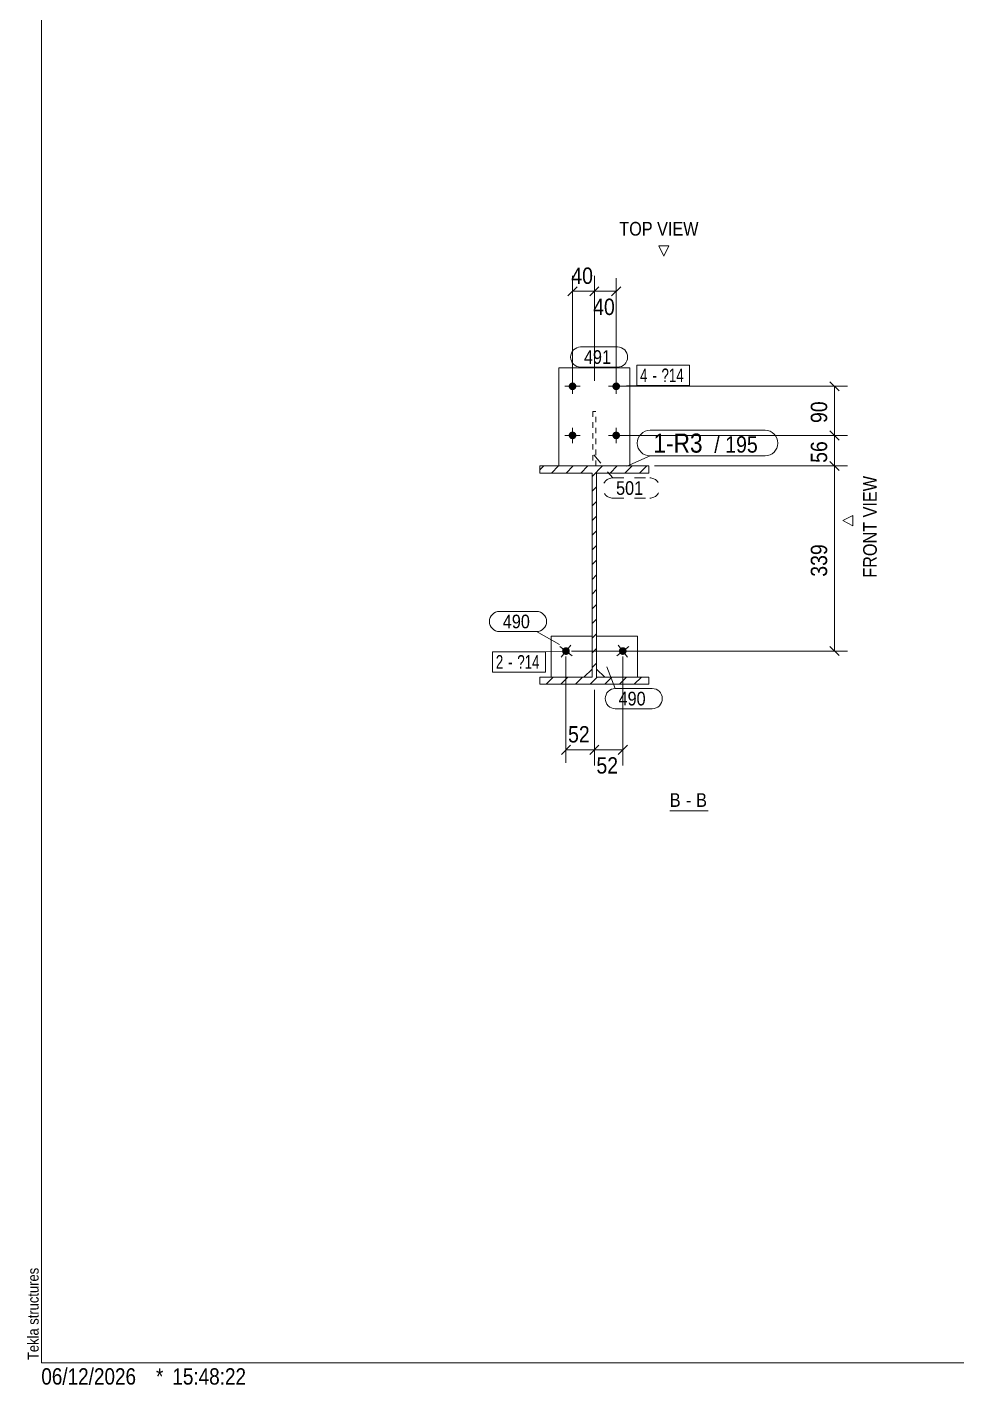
# Model space of a CAD drawing. Header units: millimetres. Extents: x 2 to 1174, y 1 to 825.
# Drawn here: x 2.4 to 172.7, y 1 to 249.7 of the extents above; entities that cross this region are included whole.
import ezdxf

# ---------------------------------------------------------------- set-up
doc = ezdxf.new("R2010")
doc.units = ezdxf.units.MM
for name, pattern in [('XKITLINE00', [0]), ('XKITLINE01', [4, 1, -1, 1, -1]), ('XKITLINE02', [4, 2, -2])]:
    doc.linetypes.add(name, pattern=pattern)
for name, color, linetype, lineweight in [('Bolt', 3, 'Continuous', 0), ('BoltMark', 7, 'Continuous', 0), ('Dimensions', 7, 'Continuous', 0), ('DrawingSheet', 5, 'Continuous', 0), ('OtherObjectType', 7, 'Continuous', 0), ('Part', 2, 'Continuous', 0), ('PartMark', 7, 'Continuous', 0)]:
    doc.layers.add(name, color=color, linetype=linetype, lineweight=lineweight)
doc.styles.add('ARIAL', font='ARIAL.TTF')
doc.styles.add('ARIAL_NARROW', font='ARIALN.TTF')

# ---------------------------------------------------------------- blocks, each defined once
blk = doc.blocks.new('*A2')
at = {"layer": 'Part', "color": 7, "linetype": 'XKITLINE00', "lineweight": 0}
for p, q in [((96.32, 168.54), (97.05, 169.28)), ((98.45, 167.98), (99.75, 169.28)), ((101.14, 167.98), (102.44, 169.28)), ((103.84, 167.98), (105.14, 169.28)), ((105.92, 167.37), (107.83, 169.28)), ((109.22, 167.98), (110.52, 169.28)), ((111.92, 167.98), (113.22, 169.28)), ((114.61, 167.98), (115.91, 169.28)), ((105.92, 164.67), (106.72, 165.47)), ((105.92, 161.98), (106.72, 162.78)), ((105.92, 159.29), (106.72, 160.09)), ((105.92, 156.59), (106.72, 157.39)), ((105.92, 153.9), (106.72, 154.7)), ((105.92, 151.2), (106.72, 152)), ((105.92, 148.51), (106.72, 149.31)), ((105.92, 145.82), (106.72, 146.62)), ((105.92, 143.12), (106.72, 143.92)), ((105.92, 140.43), (106.72, 141.23)), ((105.92, 137.73), (106.72, 138.53)), ((105.92, 135.04), (106.72, 135.84)), ((105.92, 132.35), (106.72, 133.15)), ((97.46, 129.28), (98.76, 130.58)), ((100.16, 129.28), (101.46, 130.58)), ((102.85, 129.28), (104.15, 130.58)), ((105.55, 129.28), (106.85, 130.58)), ((108.24, 129.28), (109.54, 130.58)), ((110.93, 129.28), (112.23, 130.58)), ((113.63, 129.28), (114.93, 130.58))]:
    blk.add_line(p, q, dxfattribs=at)
blk = doc.blocks.new('*A157')
at = {"layer": 'Bolt'}
for points in [[(103.02, 183.84), (103.02, 183.81), (103.02, 183.77), (103.01, 183.74), (103, 183.71), (102.99, 183.67), (102.98, 183.64), (102.97, 183.61), (102.96, 183.58), (102.94, 183.55), (102.92, 183.52), (102.9, 183.49), (102.89, 183.46), (102.86, 183.43), (102.84, 183.41), (102.82, 183.38), (102.79, 183.36), (102.77, 183.33), (102.74, 183.31), (102.71, 183.29), (102.68, 183.27), (102.65, 183.26), (102.62, 183.24), (102.59, 183.23), (102.56, 183.22), (102.53, 183.21), (102.49, 183.2), (102.46, 183.19), (102.43, 183.18), (102.39, 183.18), (102.36, 183.18), (102.32, 183.18), (102.29, 183.18), (102.25, 183.18), (102.22, 183.18), (102.19, 183.19), (102.15, 183.2), (102.12, 183.21), (102.09, 183.22), (102.05, 183.23), (102.02, 183.24), (101.99, 183.26), (101.96, 183.27), (101.93, 183.29), (101.91, 183.31), (101.88, 183.33), (101.85, 183.36), (101.83, 183.38), (101.8, 183.41), (101.78, 183.43), (101.76, 183.46), (101.74, 183.49), (101.72, 183.52), (101.71, 183.55), (101.69, 183.58), (101.68, 183.61), (101.66, 183.64), (101.65, 183.67), (101.64, 183.71), (101.64, 183.74), (101.63, 183.77), (101.63, 183.81), (101.62, 183.84), (101.62, 183.88), (101.62, 183.91), (101.63, 183.94), (101.63, 183.98), (101.64, 184.01), (101.64, 184.05), (101.65, 184.08), (101.66, 184.11), (101.68, 184.14), (101.69, 184.17), (101.71, 184.21), (101.72, 184.24), (101.74, 184.26), (101.76, 184.29), (101.78, 184.32), (101.8, 184.35), (101.83, 184.37), (101.85, 184.39), (101.88, 184.42), (101.91, 184.44), (101.93, 184.46), (101.96, 184.48), (101.99, 184.49), (102.02, 184.51), (102.05, 184.52), (102.09, 184.53), (102.12, 184.55), (102.15, 184.55), (102.19, 184.56), (102.22, 184.57), (102.25, 184.57), (102.29, 184.57), (102.32, 184.58), (102.36, 184.57), (102.39, 184.57), (102.43, 184.57), (102.46, 184.56), (102.49, 184.55), (102.53, 184.55), (102.56, 184.53), (102.59, 184.52), (102.62, 184.51), (102.65, 184.49), (102.68, 184.48), (102.71, 184.46), (102.74, 184.44), (102.77, 184.42), (102.79, 184.39), (102.82, 184.37), (102.84, 184.35), (102.86, 184.32), (102.89, 184.29), (102.9, 184.26), (102.92, 184.24), (102.94, 184.21), (102.96, 184.17), (102.97, 184.14), (102.98, 184.11), (102.99, 184.08), (103, 184.05), (103.01, 184.01), (103.02, 183.98), (103.02, 183.94), (103.02, 183.91), (103.02, 183.88)], [(111.02, 183.84), (111.02, 183.81), (111.02, 183.77), (111.01, 183.74), (111, 183.71), (110.99, 183.67), (110.98, 183.64), (110.97, 183.61), (110.96, 183.58), (110.94, 183.55), (110.92, 183.52), (110.9, 183.49), (110.89, 183.46), (110.86, 183.43), (110.84, 183.41), (110.82, 183.38), (110.79, 183.36), (110.77, 183.33), (110.74, 183.31), (110.71, 183.29), (110.68, 183.27), (110.65, 183.26), (110.62, 183.24), (110.59, 183.23), (110.56, 183.22), (110.53, 183.21), (110.49, 183.2), (110.46, 183.19), (110.43, 183.18), (110.39, 183.18), (110.36, 183.18), (110.32, 183.18), (110.29, 183.18), (110.25, 183.18), (110.22, 183.18), (110.19, 183.19), (110.15, 183.2), (110.12, 183.21), (110.09, 183.22), (110.05, 183.23), (110.02, 183.24), (109.99, 183.26), (109.96, 183.27), (109.93, 183.29), (109.91, 183.31), (109.88, 183.33), (109.85, 183.36), (109.83, 183.38), (109.8, 183.41), (109.78, 183.43), (109.76, 183.46), (109.74, 183.49), (109.72, 183.52), (109.71, 183.55), (109.69, 183.58), (109.68, 183.61), (109.66, 183.64), (109.65, 183.67), (109.64, 183.71), (109.64, 183.74), (109.63, 183.77), (109.63, 183.81), (109.62, 183.84), (109.62, 183.88), (109.62, 183.91), (109.63, 183.94), (109.63, 183.98), (109.64, 184.01), (109.64, 184.05), (109.65, 184.08), (109.66, 184.11), (109.68, 184.14), (109.69, 184.17), (109.71, 184.21), (109.72, 184.24), (109.74, 184.26), (109.76, 184.29), (109.78, 184.32), (109.8, 184.35), (109.83, 184.37), (109.85, 184.39), (109.88, 184.42), (109.91, 184.44), (109.93, 184.46), (109.96, 184.48), (109.99, 184.49), (110.02, 184.51), (110.05, 184.52), (110.09, 184.53), (110.12, 184.55), (110.15, 184.55), (110.19, 184.56), (110.22, 184.57), (110.25, 184.57), (110.29, 184.57), (110.32, 184.58), (110.36, 184.57), (110.39, 184.57), (110.43, 184.57), (110.46, 184.56), (110.49, 184.55), (110.53, 184.55), (110.56, 184.53), (110.59, 184.52), (110.62, 184.51), (110.65, 184.49), (110.68, 184.48), (110.71, 184.46), (110.74, 184.44), (110.77, 184.42), (110.79, 184.39), (110.82, 184.37), (110.84, 184.35), (110.86, 184.32), (110.89, 184.29), (110.9, 184.26), (110.92, 184.24), (110.94, 184.21), (110.96, 184.17), (110.97, 184.14), (110.98, 184.11), (110.99, 184.08), (111, 184.05), (111.01, 184.01), (111.02, 183.98), (111.02, 183.94), (111.02, 183.91), (111.02, 183.88)], [(103.02, 174.84), (103.02, 174.81), (103.02, 174.77), (103.01, 174.74), (103, 174.71), (102.99, 174.67), (102.98, 174.64), (102.97, 174.61), (102.96, 174.58), (102.94, 174.55), (102.92, 174.52), (102.9, 174.49), (102.89, 174.46), (102.86, 174.43), (102.84, 174.41), (102.82, 174.38), (102.79, 174.36), (102.77, 174.33), (102.74, 174.31), (102.71, 174.29), (102.68, 174.27), (102.65, 174.26), (102.62, 174.24), (102.59, 174.23), (102.56, 174.22), (102.53, 174.21), (102.49, 174.2), (102.46, 174.19), (102.43, 174.18), (102.39, 174.18), (102.36, 174.18), (102.32, 174.18), (102.29, 174.18), (102.25, 174.18), (102.22, 174.18), (102.19, 174.19), (102.15, 174.2), (102.12, 174.21), (102.09, 174.22), (102.05, 174.23), (102.02, 174.24), (101.99, 174.26), (101.96, 174.27), (101.93, 174.29), (101.91, 174.31), (101.88, 174.33), (101.85, 174.36), (101.83, 174.38), (101.8, 174.41), (101.78, 174.43), (101.76, 174.46), (101.74, 174.49), (101.72, 174.52), (101.71, 174.55), (101.69, 174.58), (101.68, 174.61), (101.66, 174.64), (101.65, 174.67), (101.64, 174.71), (101.64, 174.74), (101.63, 174.77), (101.63, 174.81), (101.62, 174.84), (101.62, 174.88), (101.62, 174.91), (101.63, 174.94), (101.63, 174.98), (101.64, 175.01), (101.64, 175.05), (101.65, 175.08), (101.66, 175.11), (101.68, 175.14), (101.69, 175.17), (101.71, 175.21), (101.72, 175.24), (101.74, 175.26), (101.76, 175.29), (101.78, 175.32), (101.8, 175.35), (101.83, 175.37), (101.85, 175.39), (101.88, 175.42), (101.91, 175.44), (101.93, 175.46), (101.96, 175.48), (101.99, 175.49), (102.02, 175.51), (102.05, 175.52), (102.09, 175.53), (102.12, 175.55), (102.15, 175.55), (102.19, 175.56), (102.22, 175.57), (102.25, 175.57), (102.29, 175.57), (102.32, 175.58), (102.36, 175.57), (102.39, 175.57), (102.43, 175.57), (102.46, 175.56), (102.49, 175.55), (102.53, 175.55), (102.56, 175.53), (102.59, 175.52), (102.62, 175.51), (102.65, 175.49), (102.68, 175.48), (102.71, 175.46), (102.74, 175.44), (102.77, 175.42), (102.79, 175.39), (102.82, 175.37), (102.84, 175.35), (102.86, 175.32), (102.89, 175.29), (102.9, 175.26), (102.92, 175.24), (102.94, 175.21), (102.96, 175.17), (102.97, 175.14), (102.98, 175.11), (102.99, 175.08), (103, 175.05), (103.01, 175.01), (103.02, 174.98), (103.02, 174.94), (103.02, 174.91), (103.02, 174.88)], [(111.02, 174.84), (111.02, 174.81), (111.02, 174.77), (111.01, 174.74), (111, 174.71), (110.99, 174.67), (110.98, 174.64), (110.97, 174.61), (110.96, 174.58), (110.94, 174.55), (110.92, 174.52), (110.9, 174.49), (110.89, 174.46), (110.86, 174.43), (110.84, 174.41), (110.82, 174.38), (110.79, 174.36), (110.77, 174.33), (110.74, 174.31), (110.71, 174.29), (110.68, 174.27), (110.65, 174.26), (110.62, 174.24), (110.59, 174.23), (110.56, 174.22), (110.53, 174.21), (110.49, 174.2), (110.46, 174.19), (110.43, 174.18), (110.39, 174.18), (110.36, 174.18), (110.32, 174.18), (110.29, 174.18), (110.25, 174.18), (110.22, 174.18), (110.19, 174.19), (110.15, 174.2), (110.12, 174.21), (110.09, 174.22), (110.05, 174.23), (110.02, 174.24), (109.99, 174.26), (109.96, 174.27), (109.93, 174.29), (109.91, 174.31), (109.88, 174.33), (109.85, 174.36), (109.83, 174.38), (109.8, 174.41), (109.78, 174.43), (109.76, 174.46), (109.74, 174.49), (109.72, 174.52), (109.71, 174.55), (109.69, 174.58), (109.68, 174.61), (109.66, 174.64), (109.65, 174.67), (109.64, 174.71), (109.64, 174.74), (109.63, 174.77), (109.63, 174.81), (109.62, 174.84), (109.62, 174.88), (109.62, 174.91), (109.63, 174.94), (109.63, 174.98), (109.64, 175.01), (109.64, 175.05), (109.65, 175.08), (109.66, 175.11), (109.68, 175.14), (109.69, 175.17), (109.71, 175.21), (109.72, 175.24), (109.74, 175.26), (109.76, 175.29), (109.78, 175.32), (109.8, 175.35), (109.83, 175.37), (109.85, 175.39), (109.88, 175.42), (109.91, 175.44), (109.93, 175.46), (109.96, 175.48), (109.99, 175.49), (110.02, 175.51), (110.05, 175.52), (110.09, 175.53), (110.12, 175.55), (110.15, 175.55), (110.19, 175.56), (110.22, 175.57), (110.25, 175.57), (110.29, 175.57), (110.32, 175.58), (110.36, 175.57), (110.39, 175.57), (110.43, 175.57), (110.46, 175.56), (110.49, 175.55), (110.53, 175.55), (110.56, 175.53), (110.59, 175.52), (110.62, 175.51), (110.65, 175.49), (110.68, 175.48), (110.71, 175.46), (110.74, 175.44), (110.77, 175.42), (110.79, 175.39), (110.82, 175.37), (110.84, 175.35), (110.86, 175.32), (110.89, 175.29), (110.9, 175.26), (110.92, 175.24), (110.94, 175.21), (110.96, 175.17), (110.97, 175.14), (110.98, 175.11), (110.99, 175.08), (111, 175.05), (111.01, 175.01), (111.02, 174.98), (111.02, 174.94), (111.02, 174.91), (111.02, 174.88)]]:
    blk.add_hatch(color=3, dxfattribs=at).paths.add_polyline_path(points, flags=17)
at = {"layer": 'Bolt', "color": 3, "linetype": 'XKITLINE00', "lineweight": 0}
for p, q in [((102.32, 185.28), (102.32, 182.48)), ((110.32, 185.28), (110.32, 182.48)), ((103.72, 183.88), (100.92, 183.88)), ((111.72, 183.88), (108.92, 183.88)), ((103.72, 174.88), (100.92, 174.88)), ((102.32, 176.28), (102.32, 173.48)), ((111.72, 174.88), (108.92, 174.88)), ((110.32, 176.28), (110.32, 173.48))]:
    blk.add_line(p, q, dxfattribs=at)
blk = doc.blocks.new('*A158')
at = {"layer": 'Bolt'}
blk.add_hatch(color=3, dxfattribs=at).paths.add_polyline_path([(100.67, 134.84), (100.64, 134.87), (100.62, 134.89), (100.59, 134.92), (100.57, 134.94), (100.55, 134.97), (100.53, 135), (100.51, 135.03), (100.5, 135.06), (100.48, 135.09), (100.47, 135.12), (100.46, 135.15), (100.45, 135.19), (100.44, 135.22), (100.43, 135.25), (100.43, 135.29), (100.42, 135.32), (100.42, 135.36), (100.42, 135.39), (100.42, 135.43), (100.43, 135.46), (100.43, 135.49), (100.44, 135.53), (100.45, 135.56), (100.46, 135.59), (100.47, 135.63), (100.48, 135.66), (100.5, 135.69), (100.51, 135.72), (100.53, 135.75), (100.55, 135.78), (100.57, 135.8), (100.59, 135.83), (100.62, 135.86), (100.64, 135.88), (100.66, 135.9), (100.69, 135.93), (100.72, 135.95), (100.75, 135.97), (100.78, 135.98), (100.81, 136), (100.84, 136.01), (100.87, 136.03), (100.9, 136.04), (100.93, 136.05), (100.97, 136.06), (101, 136.06), (101.04, 136.07), (101.07, 136.07), (101.1, 136.07), (101.14, 136.07), (101.17, 136.07), (101.21, 136.07), (101.24, 136.07), (101.28, 136.06), (101.31, 136.05), (101.34, 136.04), (101.37, 136.03), (101.41, 136.02), (101.44, 136), (101.47, 135.98), (101.5, 135.97), (101.52, 135.95), (101.55, 135.93), (101.58, 135.91), (101.6, 135.88), (101.63, 135.86), (101.65, 135.83), (101.67, 135.81), (101.69, 135.78), (101.71, 135.75), (101.73, 135.72), (101.75, 135.69), (101.76, 135.66), (101.78, 135.63), (101.79, 135.6), (101.8, 135.56), (101.81, 135.53), (101.81, 135.5), (101.82, 135.46), (101.82, 135.43), (101.82, 135.39), (101.82, 135.36), (101.82, 135.32), (101.82, 135.29), (101.81, 135.26), (101.81, 135.22), (101.8, 135.19), (101.79, 135.16), (101.78, 135.12), (101.76, 135.09), (101.75, 135.06), (101.73, 135.03), (101.71, 135), (101.7, 134.97), (101.68, 134.95), (101.65, 134.92), (101.63, 134.89), (101.61, 134.87), (101.58, 134.85), (101.55, 134.82), (101.53, 134.8), (101.5, 134.78), (101.47, 134.77), (101.44, 134.75), (101.41, 134.74), (101.38, 134.72), (101.34, 134.71), (101.31, 134.7), (101.28, 134.69), (101.24, 134.69), (101.21, 134.68), (101.18, 134.68), (101.14, 134.68), (101.11, 134.68), (101.07, 134.68), (101.04, 134.68), (101, 134.69), (100.97, 134.69), (100.94, 134.7), (100.9, 134.71), (100.87, 134.72), (100.84, 134.73), (100.81, 134.75), (100.78, 134.77), (100.75, 134.78), (100.72, 134.8), (100.69, 134.82)], flags=17)
at = {"layer": 'Bolt', "color": 3, "linetype": 'XKITLINE00', "lineweight": 0}
for p, q in [((102.23, 134.52), (100.02, 136.23)), ((100.26, 134.27), (101.98, 136.48))]:
    blk.add_line(p, q, dxfattribs=at)
blk = doc.blocks.new('*A159')
at = {"layer": 'Bolt'}
blk.add_hatch(color=3, dxfattribs=at).paths.add_polyline_path([(111.12, 135.95), (111.15, 135.97), (111.18, 135.98), (111.21, 136), (111.24, 136.02), (111.27, 136.03), (111.3, 136.04), (111.34, 136.05), (111.37, 136.06), (111.4, 136.07), (111.44, 136.07), (111.47, 136.07), (111.51, 136.07), (111.54, 136.07), (111.58, 136.07), (111.61, 136.07), (111.64, 136.06), (111.68, 136.06), (111.71, 136.05), (111.74, 136.04), (111.78, 136.03), (111.81, 136.01), (111.84, 136), (111.87, 135.98), (111.9, 135.97), (111.93, 135.95), (111.95, 135.93), (111.98, 135.9), (112.01, 135.88), (112.03, 135.86), (112.05, 135.83), (112.08, 135.8), (112.1, 135.78), (112.11, 135.75), (112.13, 135.72), (112.15, 135.69), (112.16, 135.66), (112.18, 135.63), (112.19, 135.59), (112.2, 135.56), (112.21, 135.53), (112.21, 135.49), (112.22, 135.46), (112.22, 135.43), (112.22, 135.39), (112.22, 135.36), (112.22, 135.32), (112.22, 135.29), (112.21, 135.25), (112.21, 135.22), (112.2, 135.19), (112.19, 135.15), (112.18, 135.12), (112.16, 135.09), (112.15, 135.06), (112.13, 135.03), (112.11, 135), (112.09, 134.97), (112.07, 134.94), (112.05, 134.92), (112.03, 134.89), (112, 134.87), (111.98, 134.84), (111.95, 134.82), (111.92, 134.8), (111.9, 134.78), (111.87, 134.77), (111.84, 134.75), (111.81, 134.73), (111.77, 134.72), (111.74, 134.71), (111.71, 134.7), (111.68, 134.69), (111.64, 134.69), (111.61, 134.68), (111.57, 134.68), (111.54, 134.68), (111.5, 134.68), (111.47, 134.68), (111.44, 134.68), (111.4, 134.69), (111.37, 134.69), (111.33, 134.7), (111.3, 134.71), (111.27, 134.72), (111.24, 134.74), (111.21, 134.75), (111.18, 134.77), (111.15, 134.78), (111.12, 134.8), (111.09, 134.82), (111.06, 134.85), (111.04, 134.87), (111.02, 134.89), (110.99, 134.92), (110.97, 134.95), (110.95, 134.97), (110.93, 135), (110.91, 135.03), (110.9, 135.06), (110.88, 135.09), (110.87, 135.12), (110.86, 135.16), (110.85, 135.19), (110.84, 135.22), (110.83, 135.26), (110.83, 135.29), (110.82, 135.32), (110.82, 135.36), (110.82, 135.39), (110.82, 135.43), (110.83, 135.46), (110.83, 135.5), (110.84, 135.53), (110.85, 135.56), (110.86, 135.6), (110.87, 135.63), (110.88, 135.66), (110.9, 135.69), (110.91, 135.72), (110.93, 135.75), (110.95, 135.78), (110.97, 135.81), (110.99, 135.83), (111.02, 135.86), (111.04, 135.88), (111.07, 135.91), (111.09, 135.93)], flags=17)
at = {"layer": 'Bolt', "color": 3, "linetype": 'XKITLINE00', "lineweight": 0}
for p, q in [((110.42, 134.52), (112.63, 136.23)), ((110.66, 136.48), (112.38, 134.27))]:
    blk.add_line(p, q, dxfattribs=at)
blk = doc.blocks.new('*A160')
at = {"layer": 'Part', "color": 2, "linetype": 'XKITLINE00', "lineweight": 0}
for p, q in [((96.32, 167.98), (96.32, 169.28)), ((96.32, 169.28), (116.32, 169.28)), ((116.32, 169.28), (116.32, 167.98)), ((105.92, 167.98), (96.32, 167.98)), ((105.92, 130.58), (105.92, 167.98)), ((116.32, 167.98), (106.72, 167.98)), ((106.72, 167.98), (106.72, 130.58)), ((96.32, 129.28), (96.32, 130.58)), ((96.32, 130.58), (105.92, 130.58)), ((106.72, 130.58), (116.32, 130.58)), ((116.32, 130.58), (116.32, 129.28)), ((116.32, 129.28), (96.32, 129.28))]:
    blk.add_line(p, q, dxfattribs=at)
blk = doc.blocks.new('*A161')
at = {"layer": 'Part', "color": 7, "linetype": 'XKITLINE01', "lineweight": 0}
for p, q in [((106.57, 179.28), (106.07, 179.28)), ((106.07, 179.28), (106.07, 169.28)), ((106.57, 169.28), (106.57, 179.28)), ((106.07, 169.28), (106.57, 169.28))]:
    blk.add_line(p, q, dxfattribs=at)
blk = doc.blocks.new('*A162')
at = {"layer": 'Part', "color": 2, "linetype": 'XKITLINE00', "lineweight": 0}
for p, q in [((99.82, 169.28), (99.82, 187.28)), ((99.82, 187.28), (112.82, 187.28)), ((112.82, 187.28), (112.82, 169.28))]:
    blk.add_line(p, q, dxfattribs=at)
at = {"layer": 'Part', "color": 7, "linetype": 'XKITLINE01', "lineweight": 0}
blk.add_line((112.82, 169.28), (99.82, 169.28), dxfattribs=at)
blk = doc.blocks.new('*A163')
at = {"layer": 'Part', "color": 2, "linetype": 'XKITLINE00', "lineweight": 0}
for p, q in [((105.92, 138.08), (98.42, 138.08)), ((98.42, 138.08), (98.42, 130.58)), ((104.42, 130.58), (105.92, 132.08))]:
    blk.add_line(p, q, dxfattribs=at)
at = {"layer": 'Part', "color": 7, "linetype": 'XKITLINE01', "lineweight": 0}
for p, q in [((105.92, 132.08), (105.92, 138.08)), ((98.42, 130.58), (104.42, 130.58))]:
    blk.add_line(p, q, dxfattribs=at)
blk = doc.blocks.new('*A164')
at = {"layer": 'Part', "color": 2, "linetype": 'XKITLINE00', "lineweight": 0}
for p, q in [((106.72, 138.08), (114.22, 138.08)), ((114.22, 138.08), (114.22, 130.58)), ((108.22, 130.58), (106.72, 132.08))]:
    blk.add_line(p, q, dxfattribs=at)
at = {"layer": 'Part', "color": 7, "linetype": 'XKITLINE01', "lineweight": 0}
for p, q in [((106.72, 132.08), (106.72, 138.08)), ((114.22, 130.58), (108.22, 130.58))]:
    blk.add_line(p, q, dxfattribs=at)
blk = doc.blocks.new('*A174')
at = {"layer": 'DrawingSheet', "color": 5, "linetype": 'XKITLINE00', "lineweight": 0}
for p, q in [((5, 825), (5, 5)), ((5, 5), (1174, 5))]:
    blk.add_line(p, q, dxfattribs=at)
at = {"layer": 'DrawingSheet', "color": 5, "style": 'ARIAL', "width": 0.85}
blk.add_text('Tekla structures', height=2, rotation=90, dxfattribs=at).set_placement((4.5, 5.5))
blk = doc.blocks.new('*A181')
at = {"layer": 'OtherObjectType', "color": 7, "style": 'ARIAL_NARROW', "width": 1.008832}
for s, p in [('06/12/2026', (4.99, 1)), ('*', (26, 1)), ('15:48:22', (29, 1))]:
    blk.add_text(s, height=3, dxfattribs=at).set_placement(p)
blk = doc.blocks.new('*A369')
at = {"layer": 'Dimensions', "color": 7, "linetype": 'XKITLINE00', "lineweight": 0}
for p, q in [((101.12, 134.38), (101.12, 114.88)), ((106.32, 128.28), (106.32, 114.88)), ((101.97, 118.12), (100.27, 116.43)), ((101.12, 117.28), (106.32, 117.28)), ((107.17, 118.12), (105.47, 116.43))]:
    blk.add_line(p, q, dxfattribs=at)
at = {"layer": 'Dimensions', "color": 3}
for p in [(101.12, 117.28), (106.32, 117.28)]:
    blk.add_point(p, dxfattribs=at)
at = {"layer": 'Dimensions', "color": 3, "style": 'ARIAL', "width": 0.85}
blk.add_text('52', height=3, dxfattribs=at).set_placement((101.5, 118.63))
blk = doc.blocks.new('*A370')
at = {"layer": 'Dimensions', "color": 7, "linetype": 'XKITLINE00', "lineweight": 0}
for p, q in [((111.52, 134.38), (111.52, 114.43)), ((106.32, 128.28), (106.32, 114.43)), ((107.17, 118.12), (105.47, 116.43)), ((106.32, 117.28), (111.52, 117.28)), ((112.37, 118.12), (110.67, 116.43))]:
    blk.add_line(p, q, dxfattribs=at)
at = {"layer": 'Dimensions', "color": 3}
for p in [(106.32, 117.28), (111.52, 117.28)]:
    blk.add_point(p, dxfattribs=at)
at = {"layer": 'Dimensions', "color": 3, "style": 'ARIAL', "width": 0.85}
blk.add_text('52', height=3, dxfattribs=at).set_placement((106.7, 112.93))
blk = doc.blocks.new('*A371')
at = {"layer": 'Dimensions', "color": 7, "linetype": 'XKITLINE00', "lineweight": 0}
for p, q in [((102.32, 184.88), (102.32, 204.13)), ((106.32, 184.88), (106.32, 204.13)), ((103.17, 202.12), (101.47, 200.43)), ((107.17, 202.12), (105.47, 200.43)), ((102.32, 201.28), (106.32, 201.28))]:
    blk.add_line(p, q, dxfattribs=at)
at = {"layer": 'Dimensions', "color": 3}
for p in [(102.32, 201.28), (106.32, 201.28)]:
    blk.add_point(p, dxfattribs=at)
at = {"layer": 'Dimensions', "color": 3, "style": 'ARIAL', "width": 0.85}
blk.add_text('40', height=3, dxfattribs=at).set_placement((102.1, 202.63))
blk = doc.blocks.new('*A372')
at = {"layer": 'Dimensions', "color": 7, "linetype": 'XKITLINE00', "lineweight": 0}
for p, q in [((107.17, 202.12), (105.47, 200.43)), ((106.32, 184.88), (106.32, 203.68)), ((111.17, 202.12), (109.47, 200.43)), ((110.32, 184.88), (110.32, 203.68)), ((106.32, 201.28), (110.32, 201.28))]:
    blk.add_line(p, q, dxfattribs=at)
at = {"layer": 'Dimensions', "color": 3}
for p in [(106.32, 201.28), (110.32, 201.28)]:
    blk.add_point(p, dxfattribs=at)
at = {"layer": 'Dimensions', "color": 3, "style": 'ARIAL', "width": 0.85}
blk.add_text('40', height=3, dxfattribs=at).set_placement((106.1, 196.93))
blk = doc.blocks.new('*A373')
at = {"layer": 'Dimensions', "color": 7, "linetype": 'XKITLINE00', "lineweight": 0}
for p, q in [((117.32, 169.28), (152.72, 169.28)), ((149.47, 170.12), (151.17, 168.43)), ((150.32, 135.38), (150.32, 169.28)), ((102.12, 135.38), (152.72, 135.38)), ((149.47, 136.22), (151.17, 134.53))]:
    blk.add_line(p, q, dxfattribs=at)
at = {"layer": 'Dimensions', "color": 3}
for p in [(150.32, 169.28), (150.32, 135.38)]:
    blk.add_point(p, dxfattribs=at)
at = {"layer": 'Dimensions', "color": 3, "style": 'ARIAL', "width": 0.85}
blk.add_text('339', height=3, rotation=90.0002, dxfattribs=at).set_placement((148.97, 148.99))
blk = doc.blocks.new('*A374')
at = {"layer": 'Dimensions', "color": 7, "linetype": 'XKITLINE00', "lineweight": 0}
for p, q in [((111.32, 174.88), (152.72, 174.88)), ((149.47, 175.72), (151.17, 174.03)), ((150.32, 169.28), (150.32, 174.88)), ((117.32, 169.28), (152.72, 169.28)), ((149.47, 170.12), (151.17, 168.43))]:
    blk.add_line(p, q, dxfattribs=at)
at = {"layer": 'Dimensions', "color": 3}
for p in [(150.32, 174.88), (150.32, 169.28)]:
    blk.add_point(p, dxfattribs=at)
at = {"layer": 'Dimensions', "color": 3, "style": 'ARIAL', "width": 0.85}
blk.add_text('56', height=3, rotation=90.0002, dxfattribs=at).set_placement((148.97, 169.85))
blk = doc.blocks.new('*A375')
at = {"layer": 'Dimensions', "color": 7, "linetype": 'XKITLINE00', "lineweight": 0}
for p, q in [((149.47, 184.72), (151.17, 183.03)), ((111.32, 183.88), (152.72, 183.88)), ((150.32, 174.88), (150.32, 183.88)), ((111.32, 174.88), (152.72, 174.88)), ((149.47, 175.72), (151.17, 174.03))]:
    blk.add_line(p, q, dxfattribs=at)
at = {"layer": 'Dimensions', "color": 3}
for p in [(150.32, 183.88), (150.32, 174.88)]:
    blk.add_point(p, dxfattribs=at)
at = {"layer": 'Dimensions', "color": 3, "style": 'ARIAL', "width": 0.85}
blk.add_text('90', height=3, rotation=90.0002, dxfattribs=at).set_placement((148.97, 177.15))
blk = doc.blocks.new('*A376')
at = {"layer": 'BoltMark', "color": 7, "linetype": 'XKITLINE00', "lineweight": 0}
for p, q in [((87.67, 135.23), (97.35, 135.23)), ((87.67, 131.53), (87.67, 135.23)), ((101.12, 135.38), (97.35, 135.23)), ((97.35, 131.53), (97.35, 135.23)), ((87.67, 131.53), (97.35, 131.53))]:
    blk.add_line(p, q, dxfattribs=at)
at = {"layer": 'BoltMark', "color": 3, "style": 'ARIAL_NARROW', "width": 0.85}
for s, p in [('2', (88.27, 132.13)), ('?14', (92.2, 132.13)), ('-', (90.54, 132.13))]:
    blk.add_text(s, height=2.5, dxfattribs=at).set_placement(p)
blk = doc.blocks.new('*A377')
at = {"layer": 'BoltMark', "color": 7, "linetype": 'XKITLINE00', "lineweight": 0}
for p, q in [((114.09, 187.73), (123.78, 187.73)), ((114.09, 184.03), (114.09, 187.73)), ((123.78, 184.03), (123.78, 187.73)), ((110.32, 183.88), (114.09, 184.03)), ((114.09, 184.03), (123.78, 184.03))]:
    blk.add_line(p, q, dxfattribs=at)
at = {"layer": 'BoltMark', "color": 3, "style": 'ARIAL_NARROW', "width": 0.85}
for s, p in [('4', (114.69, 184.63)), ('?14', (118.62, 184.63)), ('-', (116.96, 184.63))]:
    blk.add_text(s, height=2.5, dxfattribs=at).set_placement(p)
blk = doc.blocks.new('*A378')
at = {"layer": 'PartMark', "color": 7, "linetype": 'XKITLINE00', "lineweight": 0}
for p, q in [((108.6, 132.46), (110.16, 128.51)), ((110.16, 128.51), (116.92, 128.51)), ((110.16, 124.81), (116.92, 124.81))]:
    blk.add_line(p, q, dxfattribs=at)
for centre, start, end in [((110.16, 126.66), 90, 270), ((116.92, 126.66), 270, 90)]:
    blk.add_arc(centre, 1.85, start, end, dxfattribs=at)
at = {"layer": 'PartMark', "color": 3, "style": 'ARIAL', "width": 0.85}
blk.add_text('490', height=2.5, dxfattribs=at).set_placement((110.76, 125.41))
blk = doc.blocks.new('*A379')
at = {"layer": 'PartMark', "color": 7, "linetype": 'XKITLINE00', "lineweight": 0}
for p, q in [((88.95, 142.64), (95.71, 142.64)), ((88.95, 138.94), (95.71, 138.94)), ((99.95, 136.55), (95.71, 138.94))]:
    blk.add_line(p, q, dxfattribs=at)
for centre, start, end in [((88.95, 140.79), 90, 270), ((95.71, 140.79), 270, 90)]:
    blk.add_arc(centre, 1.85, start, end, dxfattribs=at)
at = {"layer": 'PartMark', "color": 3, "style": 'ARIAL', "width": 0.85}
blk.add_text('490', height=2.5, dxfattribs=at).set_placement((89.55, 139.54))
blk = doc.blocks.new('*A380')
at = {"layer": 'PartMark', "color": 7, "linetype": 'XKITLINE00', "lineweight": 0}
for p, q in [((103.81, 191.08), (110.57, 191.08)), ((103.81, 187.38), (110.57, 187.38))]:
    blk.add_line(p, q, dxfattribs=at)
for centre, start, end in [((103.81, 189.23), 90, 270), ((110.57, 189.23), 270, 90)]:
    blk.add_arc(centre, 1.85, start, end, dxfattribs=at)
at = {"layer": 'PartMark', "color": 3, "style": 'ARIAL', "width": 0.85}
blk.add_text('491', height=2.5, dxfattribs=at).set_placement((104.41, 187.98))
blk = doc.blocks.new('*A381')
at = {"layer": 'PartMark', "color": 7, "linetype": 'XKITLINE02', "lineweight": 0}
for p, q in [((106.2, 171.3), (109.7, 167.09)), ((109.7, 167.09), (116.47, 167.09)), ((109.7, 163.39), (116.47, 163.39))]:
    blk.add_line(p, q, dxfattribs=at)
for centre, start, end in [((109.7, 165.24), 90, 270), ((116.47, 165.24), 270, 90)]:
    blk.add_arc(centre, 1.85, start, end, dxfattribs=at)
at = {"layer": 'PartMark', "color": 3, "style": 'ARIAL', "width": 0.85}
blk.add_text('501', height=2.5, dxfattribs=at).set_placement((110.3, 163.99))
blk = doc.blocks.new('*A382')
at = {"layer": 'PartMark', "color": 7, "linetype": 'XKITLINE00', "lineweight": 0}
for p, q in [((116.54, 175.82), (137.59, 175.82)), ((112.29, 169.23), (116.54, 171.12)), ((116.54, 171.12), (137.59, 171.12))]:
    blk.add_line(p, q, dxfattribs=at)
for centre, start, end in [((116.54, 173.47), 90, 270), ((137.59, 173.47), 270, 90)]:
    blk.add_arc(centre, 2.35, start, end, dxfattribs=at)
at = {"layer": 'PartMark', "color": 1, "style": 'ARIAL', "width": 0.85}
blk.add_text('1-R3', height=3.5, dxfattribs=at).set_placement((117.14, 171.72))
at = {"layer": 'PartMark', "color": 3, "style": 'ARIAL', "width": 0.85}
for s, p in [('/', (128.3, 171.72)), ('195', (130.31, 171.72))]:
    blk.add_text(s, height=3, dxfattribs=at).set_placement(p)
blk = doc.blocks.new('*A383')
at = {"layer": 'OtherObjectType', "color": 7, "linetype": 'XKITLINE00', "lineweight": 0}
for p, q in [((119.04, 207.73), (118.11, 209.6)), ((118.11, 209.6), (119.98, 209.6)), ((119.98, 209.6), (119.04, 207.73)), ((119.04, 207.73), (119.04, 207.73)), ((151.82, 159.28), (153.7, 160.21)), ((153.7, 158.34), (151.82, 159.28)), ((151.82, 159.28), (151.82, 159.28)), ((153.7, 160.21), (153.7, 158.34)), ((120.14, 106.08), (127.2, 106.08))]:
    blk.add_line(p, q, dxfattribs=at)
at = {"layer": 'OtherObjectType', "color": 7, "style": 'ARIAL', "width": 0.85}
for s, p in [('TOP VIEW', (110.89, 211.48)), ('B', (120.14, 106.83)), ('-', (123.11, 106.83)), ('B', (124.97, 106.83))]:
    blk.add_text(s, height=2.5, dxfattribs=at).set_placement(p)
blk.add_text('FRONT VIEW', height=2.5, rotation=90, dxfattribs=at).set_placement((158.07, 148.81))

msp = doc.modelspace()

# ---------------------------------------------------------------- block references
at = {"lineweight": 0}
for name in ['*A174', '*A371', '*A372', '*A380', '*A162', '*A377', '*A157', '*A375', '*A161', '*A374', '*A382', '*A2', '*A160', '*A373', '*A381', '*A379', '*A163', '*A164', '*A376', '*A158', '*A369', '*A370', '*A159', '*A378', '*A181']:
    msp.add_blockref(name, (0, 0), dxfattribs=at)
at = {"layer": 'OtherObjectType', "lineweight": 0}
msp.add_blockref('*A383', (0, 0), dxfattribs=at)

doc.saveas('drawing.dxf')
